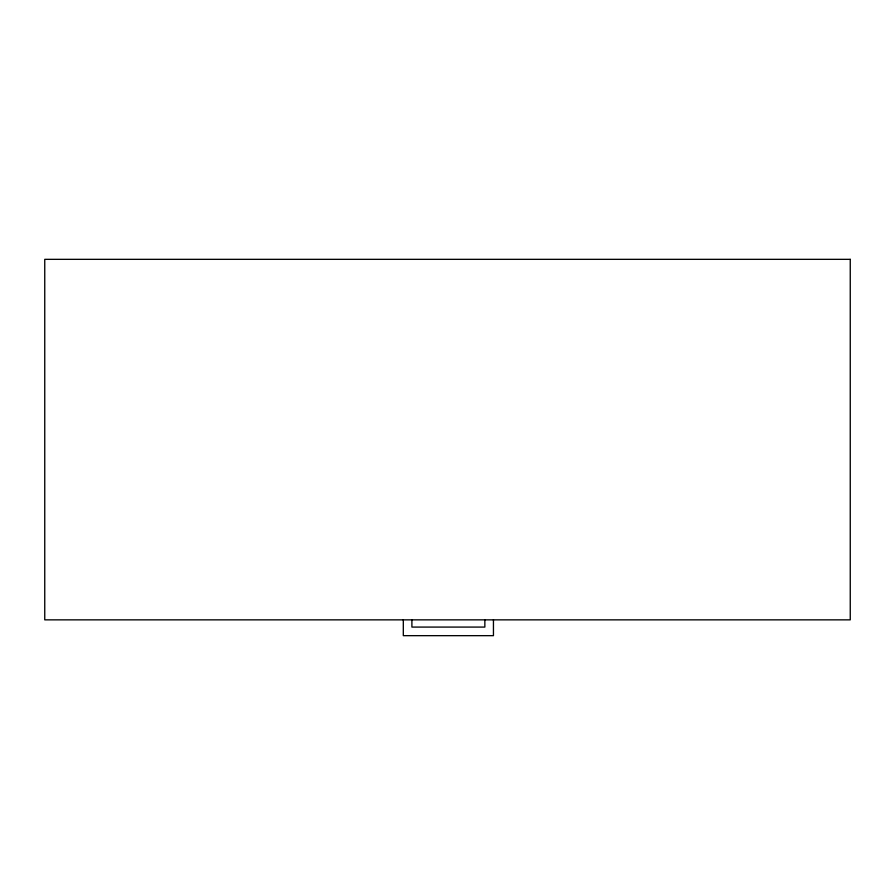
<?xml version="1.0" encoding="UTF-8"?>
<svg xmlns="http://www.w3.org/2000/svg" width="895" height="895" viewBox="0 0 895 895"><rect width="100%" height="100%" fill="white"/><g stroke="black" fill="none" stroke-linecap="round" stroke-linejoin="round"><path stroke-width="1.34" d="M493.447 619.821L493.447 635.663L403.309 635.663L403.309 619.821M484.855 619.732L484.855 627.082L411.901 627.082L411.901 619.732M850.25 259.337L44.75 259.337L44.75 619.855L850.25 619.855L850.25 259.337"/></g></svg>
